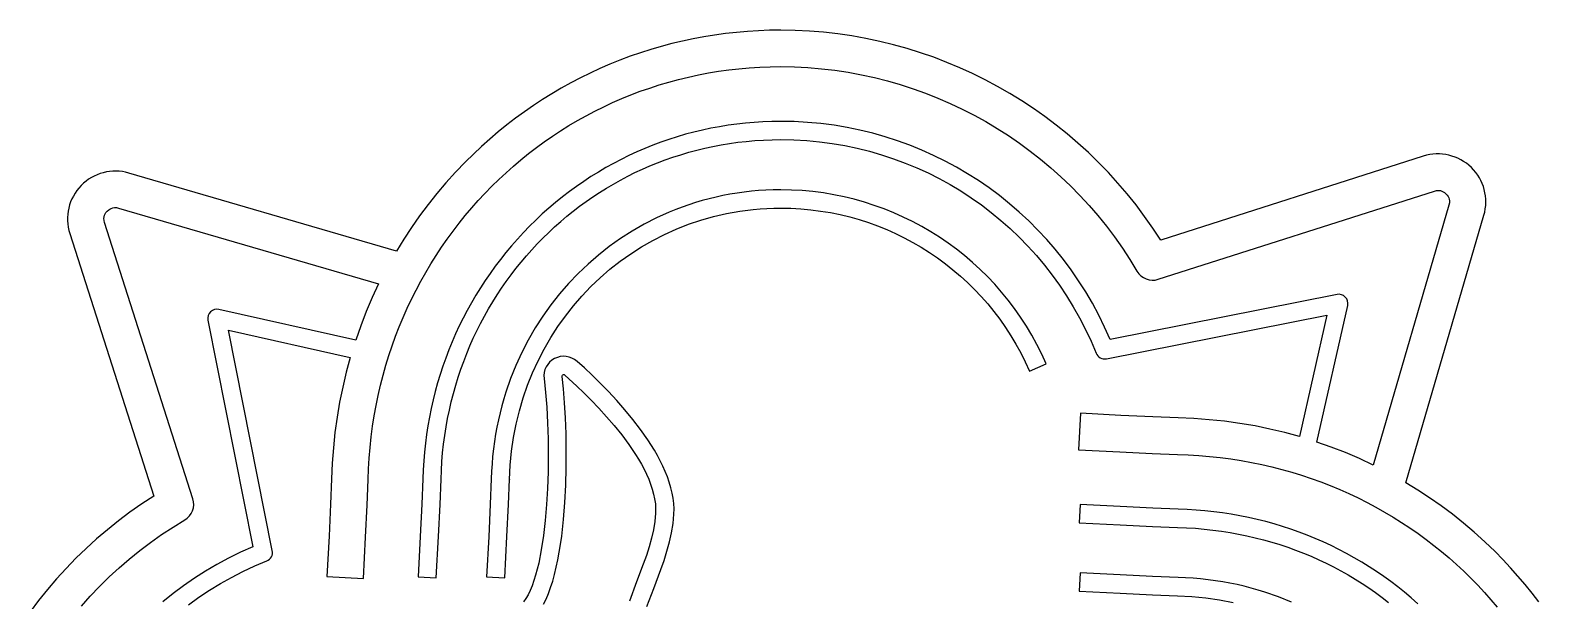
# Model space of a CAD drawing. Header units: millimetres. Extents: x 0 to 73.2, y 0 to 73.2.
# Drawn here: x 3.8 to 69.4, y 48.4 to 73.2 of the extents above; entities that cross this region are included whole.
import ezdxf

# ---------------------------------------------------------------- set-up
doc = ezdxf.new("R2010")
doc.units = ezdxf.units.MM
doc.layers.add('LOGO', color=7, linetype='Continuous')

msp = doc.modelspace()

# ---------------------------------------------------------------- linework, layer by layer
at = {"layer": 'LOGO'}
for points in [[(69.369, 48.336), (69.077, 48.716), (68.775, 49.089), (68.463, 49.456), (68.141, 49.817), (67.809, 50.171), (67.468, 50.517), (67.02, 50.947), (66.562, 51.361), (66.092, 51.759), (65.611, 52.142), (65.119, 52.51), (64.618, 52.861), (64.107, 53.197), (63.586, 53.516), (66.981, 65.152), (67.017, 65.291), (67.043, 65.432), (67.059, 65.573), (67.065, 65.713), (67.062, 65.854), (67.05, 65.993), (67.028, 66.13), (66.997, 66.266), (66.957, 66.399), (66.909, 66.53), (66.851, 66.657), (66.785, 66.781), (66.71, 66.9), (66.627, 67.014), (66.535, 67.124), (66.436, 67.227), (66.329, 67.324), (66.217, 67.413), (66.1, 67.493), (65.979, 67.564), (65.854, 67.627), (65.725, 67.682), (65.593, 67.727), (65.459, 67.764), (65.323, 67.791), (65.185, 67.809), (65.045, 67.818), (64.905, 67.818), (64.765, 67.808), (64.624, 67.788), (64.485, 67.759), (64.346, 67.72), (52.927, 64.068), (52.585, 64.591), (52.227, 65.102), (51.855, 65.599), (51.467, 66.083), (51.066, 66.553), (50.651, 67.009), (50.222, 67.451), (49.781, 67.879), (49.327, 68.292), (48.861, 68.69), (48.383, 69.073), (47.894, 69.441), (47.395, 69.793), (46.884, 70.13), (46.364, 70.45), (45.834, 70.754), (45.296, 71.042), (44.748, 71.312), (44.192, 71.566), (43.628, 71.802), (43.057, 72.021), (42.479, 72.222), (41.894, 72.405), (41.303, 72.57), (40.706, 72.716), (40.103, 72.844), (39.496, 72.953), (38.885, 73.042), (38.269, 73.112), (37.649, 73.162), (37.027, 73.193), (36.401, 73.203), (35.916, 73.197), (35.433, 73.179), (34.953, 73.15), (34.474, 73.108), (33.998, 73.055), (33.525, 72.991), (33.055, 72.915), (32.587, 72.827), (32.123, 72.728), (31.662, 72.618), (31.204, 72.497), (30.75, 72.364), (30.3, 72.221), (29.854, 72.066), (29.412, 71.9), (28.974, 71.724), (28.541, 71.536), (28.112, 71.338), (27.688, 71.129), (27.269, 70.91), (26.856, 70.68), (26.447, 70.439), (26.044, 70.188), (25.646, 69.927), (25.255, 69.655), (24.869, 69.373), (24.489, 69.081), (24.116, 68.779), (23.749, 68.467), (23.388, 68.145), (23.034, 67.813), (22.688, 67.471), (22.258, 67.024), (21.844, 66.566), (21.446, 66.096), (21.063, 65.615), (20.695, 65.123), (20.344, 64.622), (20.008, 64.11), (19.689, 63.59), (8.053, 66.987), (7.914, 67.023), (7.773, 67.049), (7.632, 67.065), (7.492, 67.071), (7.351, 67.068), (7.212, 67.056), (7.075, 67.034), (6.939, 67.003), (6.805, 66.963), (6.675, 66.915), (6.548, 66.857), (6.424, 66.791), (6.305, 66.716), (6.191, 66.633), (6.081, 66.541), (5.978, 66.442), (5.881, 66.335), (5.792, 66.223), (5.712, 66.106), (5.641, 65.985), (5.577, 65.86), (5.523, 65.731), (5.478, 65.599), (5.441, 65.465), (5.414, 65.329), (5.395, 65.191), (5.387, 65.051), (5.387, 64.911), (5.397, 64.771), (5.417, 64.63), (5.446, 64.49), (5.485, 64.352), (9.137, 52.933), (8.613, 52.59), (8.103, 52.232), (7.606, 51.859), (7.122, 51.471), (6.651, 51.07), (6.195, 50.654), (5.753, 50.225), (5.325, 49.783), (4.912, 49.329), (4.513, 48.863), (4.13, 48.385), (3.762, 47.896)], [(10.652, 48.207), (11.099, 48.529), (11.559, 48.835), (12.032, 49.125), (12.518, 49.398), (13.017, 49.654), (13.528, 49.893), (14.051, 50.114), (14.113, 50.146), (14.168, 50.188), (14.214, 50.237), (14.251, 50.294), (14.279, 50.355), (14.295, 50.421), (14.3, 50.489), (14.293, 50.559), (12.394, 60.144), (17.683, 58.956), (17.508, 58.318), (17.354, 57.673), (17.221, 57.022), (17.109, 56.365), (17.017, 55.702), (16.947, 55.035), (16.898, 54.363), (16.871, 53.687), (16.828, 52.587), (16.76, 51.183), (16.666, 49.438), (18.252, 49.348), (18.349, 51.147), (18.416, 52.544), (18.459, 53.649), (18.475, 54.12), (18.503, 54.587), (18.542, 55.051), (18.592, 55.511), (18.652, 55.968), (18.723, 56.42), (18.804, 56.869), (18.896, 57.314), (18.997, 57.754), (19.109, 58.19), (19.231, 58.622), (19.362, 59.048), (19.503, 59.471), (19.654, 59.888), (19.813, 60.3), (19.982, 60.707), (20.161, 61.109), (20.348, 61.505), (20.544, 61.896), (20.749, 62.281), (20.962, 62.66), (21.184, 63.033), (21.414, 63.4), (21.652, 63.761), (21.898, 64.116), (22.153, 64.464), (22.415, 64.806), (22.684, 65.141), (22.962, 65.469), (23.246, 65.79), (23.538, 66.104), (23.837, 66.41), (24.144, 66.71), (24.457, 67.002), (24.776, 67.286), (25.103, 67.562), (25.436, 67.831), (25.775, 68.091), (26.12, 68.343), (26.472, 68.587), (26.829, 68.823), (27.193, 69.05), (27.562, 69.268), (27.937, 69.478), (28.317, 69.678), (28.702, 69.87), (29.093, 70.052), (29.489, 70.225), (29.889, 70.388), (30.295, 70.542), (30.705, 70.686), (31.119, 70.821), (31.538, 70.945), (31.962, 71.059), (32.389, 71.163), (32.821, 71.257), (33.256, 71.34), (33.695, 71.412), (34.138, 71.474), (34.584, 71.524), (35.033, 71.564), (35.486, 71.592), (35.942, 71.61), (36.401, 71.615), (36.994, 71.605), (37.584, 71.576), (38.171, 71.526), (38.754, 71.458), (39.333, 71.371), (39.908, 71.264), (40.478, 71.14), (41.043, 70.997), (41.601, 70.836), (42.154, 70.657), (42.7, 70.461), (43.239, 70.247), (43.771, 70.016), (44.295, 69.769), (44.81, 69.505), (45.317, 69.225), (45.814, 68.928), (46.302, 68.616), (46.78, 68.288), (47.248, 67.945), (47.705, 67.587), (48.15, 67.213), (48.584, 66.826), (49.006, 66.424), (49.415, 66.007), (49.811, 65.577), (50.194, 65.133), (50.563, 64.676), (50.918, 64.206), (51.258, 63.723), (51.583, 63.227), (51.893, 62.718), (51.972, 62.607), (52.066, 62.512), (52.175, 62.436), (52.293, 62.379), (52.42, 62.342), (52.552, 62.326), (52.686, 62.333), (52.819, 62.363), (64.834, 66.205), (64.926, 66.227), (65.011, 66.231), (65.087, 66.221), (65.155, 66.201), (65.214, 66.174), (65.264, 66.144), (65.332, 66.088), (65.39, 66.021), (65.421, 65.973), (65.45, 65.915), (65.472, 65.848), (65.483, 65.771), (65.482, 65.687), (65.463, 65.594), (62.163, 54.284), (61.566, 54.563), (60.959, 54.823), (60.345, 55.062), (59.722, 55.282), (61.057, 61.23), (61.067, 61.329), (61.052, 61.425), (61.014, 61.515), (60.954, 61.593), (60.877, 61.655), (60.788, 61.695), (60.692, 61.713), (60.593, 61.706), (50.726, 59.752), (50.487, 60.286), (50.23, 60.809), (49.955, 61.319), (49.664, 61.816), (49.356, 62.3), (49.031, 62.77), (48.692, 63.226), (48.336, 63.668), (47.967, 64.095), (47.582, 64.508), (47.184, 64.906), (46.773, 65.288), (46.348, 65.654), (45.911, 66.005), (45.461, 66.339), (45, 66.657), (44.528, 66.958), (44.045, 67.241), (43.552, 67.507), (43.049, 67.755), (42.536, 67.985), (42.014, 68.197), (41.484, 68.39), (40.946, 68.564), (40.4, 68.718), (39.847, 68.853), (39.287, 68.968), (38.72, 69.063), (38.148, 69.137), (37.571, 69.191), (36.988, 69.223), (36.401, 69.234), (36.015, 69.229), (35.63, 69.215), (35.247, 69.191), (34.866, 69.158), (34.487, 69.116), (34.11, 69.065), (33.735, 69.004), (33.363, 68.934), (32.993, 68.856), (32.626, 68.768), (32.261, 68.671), (31.899, 68.566), (31.541, 68.451), (31.185, 68.328), (30.833, 68.196), (30.485, 68.055), (30.139, 67.906), (29.798, 67.748), (29.46, 67.582), (29.126, 67.407), (28.797, 67.224), (28.471, 67.032), (28.15, 66.832), (27.833, 66.624), (27.521, 66.408), (27.214, 66.183), (26.911, 65.951), (26.614, 65.71), (26.321, 65.462), (26.034, 65.206), (25.752, 64.941), (25.476, 64.669), (25.209, 64.393), (24.949, 64.111), (24.696, 63.823), (24.451, 63.531), (24.214, 63.232), (23.984, 62.929), (23.761, 62.621), (23.546, 62.308), (23.339, 61.99), (23.14, 61.668), (22.949, 61.341), (22.765, 61.01), (22.59, 60.675), (22.422, 60.335), (22.263, 59.992), (22.111, 59.645), (21.968, 59.294), (21.833, 58.94), (21.706, 58.582), (21.588, 58.221), (21.478, 57.857), (21.377, 57.49), (21.284, 57.12), (21.199, 56.747), (21.123, 56.372), (21.056, 55.994), (20.998, 55.614), (20.948, 55.232), (20.907, 54.847), (20.875, 54.461), (20.852, 54.073), (20.838, 53.683), (20.795, 52.577), (20.726, 51.169), (20.632, 49.42), (21.423, 49.374), (21.52, 51.169), (21.588, 52.562), (21.63, 53.663), (21.644, 54.05), (21.667, 54.434), (21.699, 54.816), (21.74, 55.194), (21.79, 55.57), (21.849, 55.942), (21.916, 56.311), (21.991, 56.677), (22.075, 57.039), (22.167, 57.397), (22.267, 57.752), (22.376, 58.103), (22.492, 58.45), (22.616, 58.794), (22.747, 59.133), (22.887, 59.467), (23.033, 59.798), (23.187, 60.124), (23.349, 60.445), (23.517, 60.762), (23.693, 61.074), (23.876, 61.381), (24.065, 61.683), (24.261, 61.98), (24.464, 62.271), (24.673, 62.558), (24.889, 62.839), (25.111, 63.114), (25.339, 63.384), (25.574, 63.648), (25.814, 63.906), (26.06, 64.159), (26.312, 64.405), (26.57, 64.645), (26.833, 64.878), (27.102, 65.106), (27.376, 65.327), (27.655, 65.541), (27.939, 65.748), (28.229, 65.949), (28.523, 66.143), (28.822, 66.33), (29.126, 66.509), (29.434, 66.682), (29.747, 66.846), (30.064, 67.004), (30.386, 67.154), (30.711, 67.296), (31.041, 67.431), (31.375, 67.557), (31.712, 67.676), (32.054, 67.786), (32.399, 67.889), (32.747, 67.982), (33.099, 68.068), (33.454, 68.145), (33.812, 68.213), (34.174, 68.273), (34.538, 68.323), (34.905, 68.365), (35.275, 68.398), (35.648, 68.421), (36.023, 68.435), (36.401, 68.44), (36.968, 68.429), (37.53, 68.398), (38.088, 68.345), (38.64, 68.272), (39.186, 68.179), (39.726, 68.066), (40.26, 67.934), (40.786, 67.782), (41.305, 67.612), (41.815, 67.422), (42.317, 67.215), (42.811, 66.989), (43.294, 66.746), (43.768, 66.485), (44.232, 66.207), (44.685, 65.912), (45.127, 65.601), (45.558, 65.273), (45.976, 64.929), (46.382, 64.57), (46.775, 64.196), (47.154, 63.806), (47.52, 63.402), (47.872, 62.984), (48.208, 62.551), (48.53, 62.104), (48.836, 61.644), (49.126, 61.171), (49.399, 60.685), (49.656, 60.186), (49.895, 59.675), (50.116, 59.152), (50.148, 59.09), (50.19, 59.035), (50.24, 58.988), (50.297, 58.951), (50.359, 58.924), (50.425, 58.907), (50.493, 58.902), (50.563, 58.91), (60.148, 60.809), (58.96, 55.52), (58.322, 55.695), (57.678, 55.849), (57.027, 55.982), (56.37, 56.094), (55.707, 56.186), (55.04, 56.256), (54.367, 56.305), (53.691, 56.332), (52.59, 56.375), (51.186, 56.443), (49.442, 56.537), (49.352, 54.951), (51.151, 54.854), (52.548, 54.786), (53.653, 54.744), (54.124, 54.728), (54.591, 54.7), (55.055, 54.661), (55.515, 54.611), (55.971, 54.551), (56.424, 54.48), (56.872, 54.398), (57.317, 54.307), (57.757, 54.205), (58.193, 54.093), (58.625, 53.971), (59.051, 53.84), (59.473, 53.699), (59.89, 53.548), (60.302, 53.388), (60.709, 53.219), (61.111, 53.041), (61.507, 52.854), (61.898, 52.658), (62.283, 52.453), (62.662, 52.24), (63.035, 52.018), (63.402, 51.788), (63.763, 51.549), (64.118, 51.303), (64.466, 51.049), (64.808, 50.787), (65.142, 50.517), (65.47, 50.24), (65.791, 49.955), (66.105, 49.663), (66.412, 49.364), (66.711, 49.058), (67.003, 48.745), (67.287, 48.425), (67.563, 48.098)], [(5.989, 48.15), (6.377, 48.583), (6.779, 49.005), (7.196, 49.414), (7.626, 49.811), (8.07, 50.194), (8.527, 50.563), (8.997, 50.918), (9.48, 51.258), (9.976, 51.583), (10.484, 51.893), (10.596, 51.972), (10.691, 52.067), (10.767, 52.176), (10.824, 52.294), (10.861, 52.421), (10.877, 52.552), (10.87, 52.686), (10.84, 52.819), (6.996, 64.834), (6.975, 64.926), (6.971, 65.011), (6.981, 65.087), (7.001, 65.155), (7.027, 65.214), (7.057, 65.264), (7.113, 65.332), (7.18, 65.39), (7.228, 65.421), (7.286, 65.45), (7.353, 65.472), (7.429, 65.483), (7.514, 65.482), (7.607, 65.463), (18.917, 62.163), (18.638, 61.566), (18.378, 60.959), (18.139, 60.345), (17.919, 59.722), (11.973, 61.055), (11.874, 61.065), (11.778, 61.05), (11.687, 61.012), (11.608, 60.952), (11.545, 60.875), (11.505, 60.786), (11.488, 60.69), (11.495, 60.591), (13.449, 50.726), (12.915, 50.487), (12.392, 50.23), (11.883, 49.955), (11.386, 49.664), (10.902, 49.356), (10.432, 49.031), (9.976, 48.692), (9.534, 48.336)], [(30.582, 48.125), (30.88, 48.916), (31.186, 49.732), (31.327, 50.136), (31.455, 50.537), (31.565, 50.938), (31.655, 51.34), (31.72, 51.745), (31.742, 51.948), (31.757, 52.153), (31.761, 52.379), (31.749, 52.607), (31.721, 52.836), (31.679, 53.067), (31.624, 53.299), (31.555, 53.532), (31.474, 53.765), (31.382, 53.998), (31.278, 54.231), (31.164, 54.464), (31.041, 54.695), (30.91, 54.926), (30.623, 55.381), (30.309, 55.829), (29.976, 56.265), (29.627, 56.687), (29.269, 57.093), (28.908, 57.481), (28.55, 57.847), (28.199, 58.19), (27.863, 58.506), (27.546, 58.793), (27.439, 58.875), (27.323, 58.938), (27.201, 58.982), (27.075, 59.008), (26.946, 59.014), (26.817, 59), (26.689, 58.967), (26.565, 58.914), (26.451, 58.843), (26.352, 58.758), (26.267, 58.659), (26.2, 58.551), (26.149, 58.433), (26.116, 58.308), (26.103, 58.177), (26.109, 58.043), (26.173, 57.44), (26.224, 56.796), (26.261, 56.12), (26.284, 55.421), (26.292, 54.707), (26.284, 53.987), (26.26, 53.269), (26.22, 52.562), (26.162, 51.875), (26.085, 51.216), (25.99, 50.594), (25.876, 50.016), (25.812, 49.748), (25.742, 49.493), (25.667, 49.254), (25.587, 49.032), (25.502, 48.828), (25.412, 48.642), (25.316, 48.477), (25.214, 48.332)], [(26.083, 48.226), (26.195, 48.45), (26.299, 48.694), (26.396, 48.955), (26.485, 49.233), (26.567, 49.527), (26.642, 49.835), (26.71, 50.156), (26.772, 50.489), (26.827, 50.832), (26.876, 51.184), (26.957, 51.91), (27.016, 52.657), (27.054, 53.415), (27.074, 54.172), (27.077, 54.92), (27.064, 55.646), (27.038, 56.341), (26.999, 56.996), (26.951, 57.598), (26.893, 58.138), (26.895, 58.171), (26.906, 58.191), (26.931, 58.209), (26.961, 58.218), (26.985, 58.216), (27.014, 58.2), (27.54, 57.716), (27.843, 57.424), (28.163, 57.102), (28.495, 56.755), (28.831, 56.385), (29.165, 55.997), (29.489, 55.592), (29.798, 55.175), (30.085, 54.749), (30.218, 54.534), (30.343, 54.318), (30.458, 54.101), (30.564, 53.884), (30.66, 53.668), (30.744, 53.452), (30.816, 53.237), (30.874, 53.023), (30.919, 52.812), (30.949, 52.603), (30.963, 52.397), (30.961, 52.194), (30.927, 51.83), (30.866, 51.464), (30.782, 51.096), (30.678, 50.724), (30.558, 50.35), (30.425, 49.971), (30.136, 49.2), (29.82, 48.358)], [(64.113, 48.25), (63.825, 48.503), (63.533, 48.748), (63.234, 48.985), (62.931, 49.215), (62.623, 49.438), (62.31, 49.652), (61.992, 49.859), (61.67, 50.059), (61.343, 50.25), (61.012, 50.434), (60.676, 50.609), (60.337, 50.777), (59.994, 50.936), (59.647, 51.088), (59.296, 51.231), (58.941, 51.366), (58.584, 51.493), (58.223, 51.611), (57.859, 51.721), (57.491, 51.822), (57.121, 51.915), (56.748, 52), (56.373, 52.076), (55.995, 52.143), (55.615, 52.201), (55.232, 52.251), (54.848, 52.292), (54.461, 52.324), (54.073, 52.347), (53.683, 52.361), (52.577, 52.404), (51.169, 52.473), (49.42, 52.565), (49.374, 51.774), (51.169, 51.677), (52.562, 51.609), (53.663, 51.567), (54.05, 51.553), (54.434, 51.53), (54.816, 51.498), (55.194, 51.457), (55.57, 51.407), (55.942, 51.349), (56.311, 51.282), (56.677, 51.207), (57.039, 51.123), (57.397, 51.031), (57.752, 50.931), (58.103, 50.822), (58.45, 50.706), (58.794, 50.582), (59.133, 50.451), (59.467, 50.312), (59.798, 50.165), (60.124, 50.011), (60.445, 49.849), (60.762, 49.681), (61.074, 49.505), (61.381, 49.323), (61.683, 49.133), (61.98, 48.937), (62.271, 48.735), (62.558, 48.525), (62.839, 48.31)], [(58.621, 48.318), (58.048, 48.549), (57.46, 48.753), (57.162, 48.846), (56.86, 48.931), (56.554, 49.009), (56.246, 49.081), (55.935, 49.145), (55.621, 49.202), (55.304, 49.252), (54.984, 49.294), (54.662, 49.329), (54.337, 49.357), (54.01, 49.376), (53.681, 49.388), (52.575, 49.431), (51.167, 49.5), (49.418, 49.594), (49.374, 48.803), (51.168, 48.706), (52.562, 48.638), (53.663, 48.596), (54.279, 48.567), (54.886, 48.509), (55.483, 48.422), (56.07, 48.309)]]:
    msp.add_lwpolyline(points, dxfattribs=at)
msp.add_lwpolyline([(24.609, 53.661), (24.638, 54.277), (24.696, 54.884), (24.783, 55.481), (24.896, 56.068), (25.037, 56.644), (25.203, 57.208), (25.394, 57.759), (25.611, 58.297), (25.851, 58.821), (26.114, 59.331), (26.4, 59.825), (26.708, 60.304), (27.037, 60.765), (27.386, 61.21), (27.756, 61.636), (28.144, 62.044), (28.551, 62.432), (28.976, 62.8), (29.417, 63.148), (29.876, 63.474), (30.349, 63.778), (30.838, 64.059), (31.341, 64.316), (31.858, 64.55), (32.388, 64.758), (32.93, 64.941), (33.483, 65.098), (34.048, 65.227), (34.623, 65.33), (35.207, 65.403), (35.502, 65.429), (35.8, 65.448), (36.099, 65.459), (36.401, 65.463), (36.84, 65.455), (37.276, 65.431), (37.709, 65.391), (38.138, 65.335), (38.563, 65.264), (38.984, 65.178), (39.4, 65.077), (39.811, 64.961), (40.216, 64.83), (40.616, 64.686), (41.009, 64.527), (41.396, 64.355), (41.776, 64.169), (42.148, 63.97), (42.514, 63.757), (42.871, 63.532), (43.22, 63.294), (43.56, 63.044), (43.891, 62.782), (44.213, 62.507), (44.526, 62.221), (44.828, 61.924), (45.12, 61.615), (45.401, 61.295), (45.671, 60.965), (45.929, 60.624), (46.176, 60.272), (46.411, 59.911), (46.633, 59.539), (46.842, 59.158), (47.038, 58.768), (47.221, 58.368), (47.949, 58.686), (47.754, 59.112), (47.545, 59.529), (47.322, 59.935), (47.084, 60.331), (46.834, 60.717), (46.57, 61.092), (46.294, 61.456), (46.006, 61.809), (45.706, 62.15), (45.395, 62.479), (45.072, 62.797), (44.739, 63.102), (44.395, 63.395), (44.041, 63.675), (43.678, 63.942), (43.306, 64.196), (42.924, 64.436), (42.535, 64.663), (42.137, 64.875), (41.731, 65.074), (41.319, 65.258), (40.899, 65.427), (40.472, 65.581), (40.04, 65.721), (39.601, 65.844), (39.158, 65.952), (38.709, 66.044), (38.255, 66.12), (37.797, 66.18), (37.335, 66.222), (36.87, 66.248), (36.401, 66.257), (36.079, 66.253), (35.76, 66.241), (35.442, 66.221), (35.127, 66.193), (34.814, 66.158), (34.503, 66.115), (34.195, 66.064), (33.89, 66.006), (33.587, 65.94), (33.288, 65.868), (32.991, 65.788), (32.697, 65.701), (32.406, 65.607), (32.119, 65.506), (31.834, 65.398), (31.553, 65.284), (31.002, 65.035), (30.465, 64.761), (29.943, 64.461), (29.437, 64.137), (28.948, 63.79), (28.477, 63.42), (28.024, 63.028), (27.59, 62.614), (27.175, 62.179), (26.781, 61.725), (26.408, 61.251), (26.056, 60.759), (25.728, 60.25), (25.423, 59.723), (25.141, 59.18), (24.885, 58.621), (24.654, 58.048), (24.45, 57.46), (24.357, 57.162), (24.272, 56.86), (24.194, 56.554), (24.122, 56.246), (24.058, 55.935), (24.001, 55.621), (23.951, 55.304), (23.909, 54.984), (23.874, 54.662), (23.846, 54.337), (23.827, 54.01), (23.815, 53.681), (23.772, 52.575), (23.703, 51.167), (23.608, 49.418), (24.4, 49.374), (24.497, 51.169), (24.565, 52.562), (24.607, 53.663)], close=True, dxfattribs=at)

doc.saveas('drawing.dxf')
